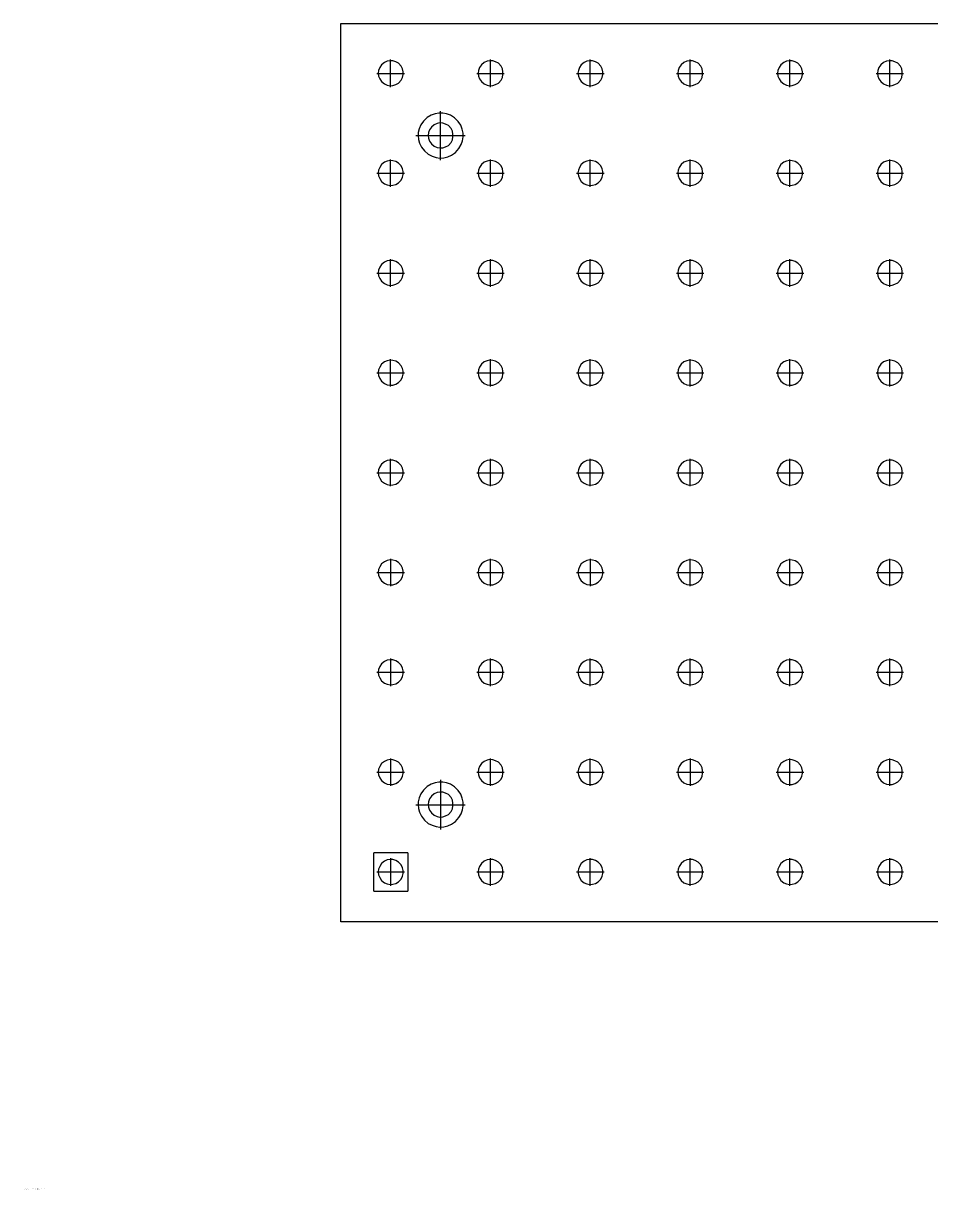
# Model space of a CAD drawing. Header units: metres. Extents: x -4 to 360, y 5 to 239.
# Drawn here: x -3.6 to 178.2, y 4.9 to 238.5 of the extents above; entities that cross this region are included whole.
import ezdxf

# ---------------------------------------------------------------- set-up
doc = ezdxf.new("R2010")
doc.units = ezdxf.units.M
doc.linetypes.add('AUSGEZOGEN', pattern=[0])
doc.layers.get('0').update_dxf_attribs({"linetype": 'AUSGEZOGEN'})

msp = doc.modelspace()

# ---------------------------------------------------------------- linework, layer by layer
at = {"color": 0}
for points in [[(60.01, 58.49), (60.01, 238.51)], [(60.01, 238.51), (360.01, 238.51)], [(67.52, 228.53), (67.59, 227.96), (67.8, 227.4), (68.19, 226.84), (68.76, 226.38), (69.32, 226.13), (69.89, 226.02), (70.45, 226.06), (71.01, 226.24), (71.58, 226.55), (72.11, 227.12), (72.39, 227.68), (72.5, 228.25), (72.5, 228.81), (72.39, 229.38), (72.11, 229.94), (71.58, 230.5), (71.01, 230.82), (70.45, 231), (69.89, 231.03), (69.32, 230.93), (68.76, 230.68), (68.19, 230.22), (67.8, 229.66), (67.59, 229.09), (67.52, 228.53)], [(69.99, 225.74), (69.99, 231.25)], [(87.52, 228.53), (87.59, 227.96), (87.81, 227.4), (88.19, 226.84), (88.76, 226.38), (89.32, 226.13), (89.89, 226.02), (90.45, 226.06), (91.02, 226.24), (91.58, 226.55), (92.11, 227.12), (92.39, 227.68), (92.5, 228.25), (92.5, 228.81), (92.39, 229.38), (92.11, 229.94), (91.58, 230.5), (91.02, 230.82), (90.45, 231), (89.89, 231.03), (89.32, 230.93), (88.76, 230.68), (88.19, 230.22), (87.81, 229.66), (87.59, 229.09), (87.52, 228.53)], [(89.99, 225.74), (89.99, 231.25)], [(107.53, 228.53), (107.6, 227.96), (107.81, 227.4), (108.2, 226.84), (108.76, 226.38), (109.33, 226.13), (109.89, 226.02), (110.45, 226.06), (111.02, 226.24), (111.58, 226.55), (112.11, 227.12), (112.39, 227.68), (112.5, 228.25), (112.5, 228.81), (112.39, 229.38), (112.11, 229.94), (111.58, 230.5), (111.02, 230.82), (110.45, 231), (109.89, 231.03), (109.33, 230.93), (108.76, 230.68), (108.2, 230.22), (107.81, 229.66), (107.6, 229.09), (107.53, 228.53)], [(110, 225.74), (110, 231.25)], [(127.53, 228.53), (127.6, 227.96), (127.81, 227.4), (128.2, 226.84), (128.76, 226.38), (129.33, 226.13), (129.89, 226.02), (130.46, 226.06), (131.02, 226.24), (131.59, 226.55), (132.12, 227.12), (132.4, 227.68), (132.5, 228.25), (132.5, 228.81), (132.4, 229.38), (132.12, 229.94), (131.59, 230.5), (131.02, 230.82), (130.46, 231), (129.89, 231.03), (129.33, 230.93), (128.76, 230.68), (128.2, 230.22), (127.81, 229.66), (127.6, 229.09), (127.53, 228.53)], [(130, 225.74), (130, 231.25)], [(147.53, 228.53), (147.6, 227.96), (147.81, 227.4), (148.2, 226.84), (148.77, 226.38), (149.33, 226.13), (149.89, 226.02), (150.46, 226.06), (151.02, 226.24), (151.59, 226.55), (152.12, 227.12), (152.4, 227.68), (152.51, 228.25), (152.51, 228.81), (152.4, 229.38), (152.12, 229.94), (151.59, 230.5), (151.02, 230.82), (150.46, 231), (149.89, 231.03), (149.33, 230.93), (148.77, 230.68), (148.2, 230.22), (147.81, 229.66), (147.6, 229.09), (147.53, 228.53)], [(150, 225.74), (150, 231.25)], [(167.53, 228.53), (167.6, 227.96), (167.82, 227.4), (168.2, 226.84), (168.77, 226.38), (169.33, 226.13), (169.9, 226.02), (170.46, 226.06), (171.03, 226.24), (171.59, 226.55), (172.12, 227.12), (172.4, 227.68), (172.51, 228.25), (172.51, 228.81), (172.4, 229.38), (172.12, 229.94), (171.59, 230.5), (171.03, 230.82), (170.46, 231), (169.9, 231.03), (169.33, 230.93), (168.77, 230.68), (168.2, 230.22), (167.82, 229.66), (167.6, 229.09), (167.53, 228.53)], [(170, 225.74), (170, 231.25)], [(67.24, 228.49), (72.74, 228.49)], [(87.24, 228.49), (92.75, 228.49)], [(107.24, 228.49), (112.75, 228.49)], [(127.25, 228.49), (132.75, 228.49)], [(147.25, 228.49), (152.75, 228.49)], [(167.25, 228.49), (172.75, 228.49)], [(75.49, 216.04), (75.56, 215.26), (75.78, 214.49), (76.16, 213.71), (76.76, 212.94), (77.54, 212.27), (78.32, 211.88), (79.09, 211.63), (79.87, 211.53), (80.64, 211.6), (81.42, 211.77), (82.2, 212.12), (82.97, 212.65), (83.68, 213.43), (84.1, 214.21), (84.38, 214.98), (84.49, 215.76), (84.49, 216.53), (84.31, 217.31), (84.03, 218.09), (83.5, 218.86), (82.76, 219.6), (81.99, 220.1), (81.21, 220.38), (80.43, 220.52), (79.66, 220.52), (78.88, 220.38), (78.1, 220.13), (77.33, 219.64), (76.55, 218.93), (76.02, 218.16), (75.71, 217.38), (75.53, 216.61), (75.49, 216.04)], [(80.01, 211.07), (80.01, 220.94)], [(77.51, 216.04), (77.58, 215.48), (77.79, 214.91), (78.18, 214.35), (78.74, 213.89), (79.3, 213.64), (79.87, 213.54), (80.43, 213.57), (81, 213.75), (81.56, 214.07), (82.09, 214.63), (82.37, 215.19), (82.48, 215.76), (82.48, 216.32), (82.37, 216.89), (82.09, 217.45), (81.56, 218.02), (81, 218.33), (80.43, 218.51), (79.87, 218.55), (79.3, 218.44), (78.74, 218.19), (78.18, 217.73), (77.79, 217.17), (77.58, 216.61), (77.51, 216.04)], [(75.07, 216.01), (84.95, 216.01)], [(67.52, 208.53), (67.59, 207.96), (67.8, 207.4), (68.19, 206.83), (68.76, 206.37), (69.32, 206.13), (69.89, 206.02), (70.45, 206.06), (71.01, 206.23), (71.58, 206.55), (72.11, 207.12), (72.39, 207.68), (72.5, 208.24), (72.5, 208.81), (72.39, 209.37), (72.11, 209.94), (71.58, 210.5), (71.01, 210.82), (70.45, 211), (69.89, 211.03), (69.32, 210.93), (68.76, 210.68), (68.19, 210.22), (67.8, 209.66), (67.59, 209.09), (67.52, 208.53)], [(69.99, 205.74), (69.99, 211.24)], [(87.52, 208.53), (87.59, 207.96), (87.81, 207.4), (88.19, 206.83), (88.76, 206.37), (89.32, 206.13), (89.89, 206.02), (90.45, 206.06), (91.02, 206.23), (91.58, 206.55), (92.11, 207.12), (92.39, 207.68), (92.5, 208.24), (92.5, 208.81), (92.39, 209.37), (92.11, 209.94), (91.58, 210.5), (91.02, 210.82), (90.45, 211), (89.89, 211.03), (89.32, 210.93), (88.76, 210.68), (88.19, 210.22), (87.81, 209.66), (87.59, 209.09), (87.52, 208.53)], [(89.99, 205.74), (89.99, 211.24)], [(107.53, 208.53), (107.6, 207.96), (107.81, 207.4), (108.2, 206.83), (108.76, 206.37), (109.33, 206.13), (109.89, 206.02), (110.45, 206.06), (111.02, 206.23), (111.58, 206.55), (112.11, 207.12), (112.39, 207.68), (112.5, 208.24), (112.5, 208.81), (112.39, 209.37), (112.11, 209.94), (111.58, 210.5), (111.02, 210.82), (110.45, 211), (109.89, 211.03), (109.33, 210.93), (108.76, 210.68), (108.2, 210.22), (107.81, 209.66), (107.6, 209.09), (107.53, 208.53)], [(110, 205.74), (110, 211.24)], [(127.53, 208.53), (127.6, 207.96), (127.81, 207.4), (128.2, 206.83), (128.76, 206.37), (129.33, 206.13), (129.89, 206.02), (130.46, 206.06), (131.02, 206.23), (131.59, 206.55), (132.12, 207.12), (132.4, 207.68), (132.5, 208.24), (132.5, 208.81), (132.4, 209.37), (132.12, 209.94), (131.59, 210.5), (131.02, 210.82), (130.46, 211), (129.89, 211.03), (129.33, 210.93), (128.76, 210.68), (128.2, 210.22), (127.81, 209.66), (127.6, 209.09), (127.53, 208.53)], [(130, 205.74), (130, 211.24)], [(147.53, 208.53), (147.6, 207.96), (147.81, 207.4), (148.2, 206.83), (148.77, 206.37), (149.33, 206.13), (149.89, 206.02), (150.46, 206.06), (151.02, 206.23), (151.59, 206.55), (152.12, 207.12), (152.4, 207.68), (152.51, 208.24), (152.51, 208.81), (152.4, 209.37), (152.12, 209.94), (151.59, 210.5), (151.02, 210.82), (150.46, 211), (149.89, 211.03), (149.33, 210.93), (148.77, 210.68), (148.2, 210.22), (147.81, 209.66), (147.6, 209.09), (147.53, 208.53)], [(150, 205.74), (150, 211.24)], [(167.53, 208.53), (167.6, 207.96), (167.82, 207.4), (168.2, 206.83), (168.77, 206.37), (169.33, 206.13), (169.9, 206.02), (170.46, 206.06), (171.03, 206.23), (171.59, 206.55), (172.12, 207.12), (172.4, 207.68), (172.51, 208.24), (172.51, 208.81), (172.4, 209.37), (172.12, 209.94), (171.59, 210.5), (171.03, 210.82), (170.46, 211), (169.9, 211.03), (169.33, 210.93), (168.77, 210.68), (168.2, 210.22), (167.82, 209.66), (167.6, 209.09), (167.53, 208.53)], [(170, 205.74), (170, 211.24)], [(67.24, 208.49), (72.74, 208.49)], [(87.24, 208.49), (92.75, 208.49)], [(107.24, 208.49), (112.75, 208.49)], [(127.25, 208.49), (132.75, 208.49)], [(147.25, 208.49), (152.75, 208.49)], [(167.25, 208.49), (172.75, 208.49)], [(67.52, 188.52), (67.59, 187.96), (67.8, 187.4), (68.19, 186.83), (68.76, 186.37), (69.32, 186.13), (69.89, 186.02), (70.45, 186.05), (71.01, 186.23), (71.58, 186.55), (72.11, 187.11), (72.39, 187.68), (72.5, 188.24), (72.5, 188.81), (72.39, 189.37), (72.11, 189.94), (71.58, 190.5), (71.01, 190.82), (70.45, 190.99), (69.89, 191.03), (69.32, 190.92), (68.76, 190.68), (68.19, 190.22), (67.8, 189.65), (67.59, 189.09), (67.52, 188.52)], [(69.99, 185.74), (69.99, 191.24)], [(87.52, 188.52), (87.59, 187.96), (87.81, 187.4), (88.19, 186.83), (88.76, 186.37), (89.32, 186.13), (89.89, 186.02), (90.45, 186.05), (91.02, 186.23), (91.58, 186.55), (92.11, 187.11), (92.39, 187.68), (92.5, 188.24), (92.5, 188.81), (92.39, 189.37), (92.11, 189.94), (91.58, 190.5), (91.02, 190.82), (90.45, 190.99), (89.89, 191.03), (89.32, 190.92), (88.76, 190.68), (88.19, 190.22), (87.81, 189.65), (87.59, 189.09), (87.52, 188.52)], [(89.99, 185.74), (89.99, 191.24)], [(107.53, 188.52), (107.6, 187.96), (107.81, 187.4), (108.2, 186.83), (108.76, 186.37), (109.33, 186.13), (109.89, 186.02), (110.45, 186.05), (111.02, 186.23), (111.58, 186.55), (112.11, 187.11), (112.39, 187.68), (112.5, 188.24), (112.5, 188.81), (112.39, 189.37), (112.11, 189.94), (111.58, 190.5), (111.02, 190.82), (110.45, 190.99), (109.89, 191.03), (109.33, 190.92), (108.76, 190.68), (108.2, 190.22), (107.81, 189.65), (107.6, 189.09), (107.53, 188.52)], [(110, 185.74), (110, 191.24)], [(127.53, 188.52), (127.6, 187.96), (127.81, 187.4), (128.2, 186.83), (128.76, 186.37), (129.33, 186.13), (129.89, 186.02), (130.46, 186.05), (131.02, 186.23), (131.59, 186.55), (132.12, 187.11), (132.4, 187.68), (132.5, 188.24), (132.5, 188.81), (132.4, 189.37), (132.12, 189.94), (131.59, 190.5), (131.02, 190.82), (130.46, 190.99), (129.89, 191.03), (129.33, 190.92), (128.76, 190.68), (128.2, 190.22), (127.81, 189.65), (127.6, 189.09), (127.53, 188.52)], [(130, 185.74), (130, 191.24)], [(147.53, 188.52), (147.6, 187.96), (147.81, 187.4), (148.2, 186.83), (148.77, 186.37), (149.33, 186.13), (149.89, 186.02), (150.46, 186.05), (151.02, 186.23), (151.59, 186.55), (152.12, 187.11), (152.4, 187.68), (152.51, 188.24), (152.51, 188.81), (152.4, 189.37), (152.12, 189.94), (151.59, 190.5), (151.02, 190.82), (150.46, 190.99), (149.89, 191.03), (149.33, 190.92), (148.77, 190.68), (148.2, 190.22), (147.81, 189.65), (147.6, 189.09), (147.53, 188.52)], [(150, 185.74), (150, 191.24)], [(167.53, 188.52), (167.6, 187.96), (167.82, 187.4), (168.2, 186.83), (168.77, 186.37), (169.33, 186.13), (169.9, 186.02), (170.46, 186.05), (171.03, 186.23), (171.59, 186.55), (172.12, 187.11), (172.4, 187.68), (172.51, 188.24), (172.51, 188.81), (172.4, 189.37), (172.12, 189.94), (171.59, 190.5), (171.03, 190.82), (170.46, 190.99), (169.9, 191.03), (169.33, 190.92), (168.77, 190.68), (168.2, 190.22), (167.82, 189.65), (167.6, 189.09), (167.53, 188.52)], [(170, 185.74), (170, 191.24)], [(67.24, 188.49), (72.74, 188.49)], [(87.24, 188.49), (92.75, 188.49)], [(107.24, 188.49), (112.75, 188.49)], [(127.25, 188.49), (132.75, 188.49)], [(147.25, 188.49), (152.75, 188.49)], [(167.25, 188.49), (172.75, 188.49)], [(67.52, 168.52), (67.59, 167.96), (67.8, 167.39), (68.19, 166.83), (68.76, 166.37), (69.32, 166.12), (69.89, 166.02), (70.45, 166.05), (71.01, 166.23), (71.58, 166.55), (72.11, 167.11), (72.39, 167.67), (72.5, 168.24), (72.5, 168.8), (72.39, 169.37), (72.11, 169.93), (71.58, 170.5), (71.01, 170.81), (70.45, 170.99), (69.89, 171.03), (69.32, 170.92), (68.76, 170.67), (68.19, 170.21), (67.8, 169.65), (67.59, 169.09), (67.52, 168.52)], [(69.99, 165.73), (69.99, 171.24)], [(87.52, 168.52), (87.59, 167.96), (87.81, 167.39), (88.19, 166.83), (88.76, 166.37), (89.32, 166.12), (89.89, 166.02), (90.45, 166.05), (91.02, 166.23), (91.58, 166.55), (92.11, 167.11), (92.39, 167.67), (92.5, 168.24), (92.5, 168.8), (92.39, 169.37), (92.11, 169.93), (91.58, 170.5), (91.02, 170.81), (90.45, 170.99), (89.89, 171.03), (89.32, 170.92), (88.76, 170.67), (88.19, 170.21), (87.81, 169.65), (87.59, 169.09), (87.52, 168.52)], [(89.99, 165.73), (89.99, 171.24)], [(107.53, 168.52), (107.6, 167.96), (107.81, 167.39), (108.2, 166.83), (108.76, 166.37), (109.33, 166.12), (109.89, 166.02), (110.45, 166.05), (111.02, 166.23), (111.58, 166.55), (112.11, 167.11), (112.39, 167.67), (112.5, 168.24), (112.5, 168.8), (112.39, 169.37), (112.11, 169.93), (111.58, 170.5), (111.02, 170.81), (110.45, 170.99), (109.89, 171.03), (109.33, 170.92), (108.76, 170.67), (108.2, 170.21), (107.81, 169.65), (107.6, 169.09), (107.53, 168.52)], [(110, 165.73), (110, 171.24)], [(127.53, 168.52), (127.6, 167.96), (127.81, 167.39), (128.2, 166.83), (128.76, 166.37), (129.33, 166.12), (129.89, 166.02), (130.46, 166.05), (131.02, 166.23), (131.59, 166.55), (132.12, 167.11), (132.4, 167.67), (132.5, 168.24), (132.5, 168.8), (132.4, 169.37), (132.12, 169.93), (131.59, 170.5), (131.02, 170.81), (130.46, 170.99), (129.89, 171.03), (129.33, 170.92), (128.76, 170.67), (128.2, 170.21), (127.81, 169.65), (127.6, 169.09), (127.53, 168.52)], [(130, 165.73), (130, 171.24)], [(147.53, 168.52), (147.6, 167.96), (147.81, 167.39), (148.2, 166.83), (148.77, 166.37), (149.33, 166.12), (149.89, 166.02), (150.46, 166.05), (151.02, 166.23), (151.59, 166.55), (152.12, 167.11), (152.4, 167.67), (152.51, 168.24), (152.51, 168.8), (152.4, 169.37), (152.12, 169.93), (151.59, 170.5), (151.02, 170.81), (150.46, 170.99), (149.89, 171.03), (149.33, 170.92), (148.77, 170.67), (148.2, 170.21), (147.81, 169.65), (147.6, 169.09), (147.53, 168.52)], [(150, 165.73), (150, 171.24)], [(167.53, 168.52), (167.6, 167.96), (167.82, 167.39), (168.2, 166.83), (168.77, 166.37), (169.33, 166.12), (169.9, 166.02), (170.46, 166.05), (171.03, 166.23), (171.59, 166.55), (172.12, 167.11), (172.4, 167.67), (172.51, 168.24), (172.51, 168.8), (172.4, 169.37), (172.12, 169.93), (171.59, 170.5), (171.03, 170.81), (170.46, 170.99), (169.9, 171.03), (169.33, 170.92), (168.77, 170.67), (168.2, 170.21), (167.82, 169.65), (167.6, 169.09), (167.53, 168.52)], [(170, 165.73), (170, 171.24)], [(67.24, 168.49), (72.74, 168.49)], [(87.24, 168.49), (92.75, 168.49)], [(107.24, 168.49), (112.75, 168.49)], [(127.25, 168.49), (132.75, 168.49)], [(147.25, 168.49), (152.75, 168.49)], [(167.25, 168.49), (172.75, 168.49)], [(67.52, 148.52), (67.59, 147.95), (67.8, 147.39), (68.19, 146.83), (68.76, 146.37), (69.32, 146.12), (69.89, 146.01), (70.45, 146.05), (71.01, 146.23), (71.58, 146.54), (72.11, 147.11), (72.39, 147.67), (72.5, 148.24), (72.5, 148.8), (72.39, 149.37), (72.11, 149.93), (71.58, 150.49), (71.01, 150.81), (70.45, 150.99), (69.89, 151.02), (69.32, 150.92), (68.76, 150.67), (68.19, 150.21), (67.8, 149.65), (67.59, 149.08), (67.52, 148.52)], [(69.99, 145.77), (69.99, 151.24)], [(87.52, 148.52), (87.59, 147.95), (87.81, 147.39), (88.19, 146.83), (88.76, 146.37), (89.32, 146.12), (89.89, 146.01), (90.45, 146.05), (91.02, 146.23), (91.58, 146.54), (92.11, 147.11), (92.39, 147.67), (92.5, 148.24), (92.5, 148.8), (92.39, 149.37), (92.11, 149.93), (91.58, 150.49), (91.02, 150.81), (90.45, 150.99), (89.89, 151.02), (89.32, 150.92), (88.76, 150.67), (88.19, 150.21), (87.81, 149.65), (87.59, 149.08), (87.52, 148.52)], [(89.99, 145.77), (89.99, 151.24)], [(107.53, 148.52), (107.6, 147.95), (107.81, 147.39), (108.2, 146.83), (108.76, 146.37), (109.33, 146.12), (109.89, 146.01), (110.45, 146.05), (111.02, 146.23), (111.58, 146.54), (112.11, 147.11), (112.39, 147.67), (112.5, 148.24), (112.5, 148.8), (112.39, 149.37), (112.11, 149.93), (111.58, 150.49), (111.02, 150.81), (110.45, 150.99), (109.89, 151.02), (109.33, 150.92), (108.76, 150.67), (108.2, 150.21), (107.81, 149.65), (107.6, 149.08), (107.53, 148.52)], [(110, 145.77), (110, 151.24)], [(127.53, 148.52), (127.6, 147.95), (127.81, 147.39), (128.2, 146.83), (128.76, 146.37), (129.33, 146.12), (129.89, 146.01), (130.46, 146.05), (131.02, 146.23), (131.59, 146.54), (132.12, 147.11), (132.4, 147.67), (132.5, 148.24), (132.5, 148.8), (132.4, 149.37), (132.12, 149.93), (131.59, 150.49), (131.02, 150.81), (130.46, 150.99), (129.89, 151.02), (129.33, 150.92), (128.76, 150.67), (128.2, 150.21), (127.81, 149.65), (127.6, 149.08), (127.53, 148.52)], [(130, 145.77), (130, 151.24)], [(147.53, 148.52), (147.6, 147.95), (147.81, 147.39), (148.2, 146.83), (148.77, 146.37), (149.33, 146.12), (149.89, 146.01), (150.46, 146.05), (151.02, 146.23), (151.59, 146.54), (152.12, 147.11), (152.4, 147.67), (152.51, 148.24), (152.51, 148.8), (152.4, 149.37), (152.12, 149.93), (151.59, 150.49), (151.02, 150.81), (150.46, 150.99), (149.89, 151.02), (149.33, 150.92), (148.77, 150.67), (148.2, 150.21), (147.81, 149.65), (147.6, 149.08), (147.53, 148.52)], [(150, 145.77), (150, 151.24)], [(167.53, 148.52), (167.6, 147.95), (167.82, 147.39), (168.2, 146.83), (168.77, 146.37), (169.33, 146.12), (169.9, 146.01), (170.46, 146.05), (171.03, 146.23), (171.59, 146.54), (172.12, 147.11), (172.4, 147.67), (172.51, 148.24), (172.51, 148.8), (172.4, 149.37), (172.12, 149.93), (171.59, 150.49), (171.03, 150.81), (170.46, 150.99), (169.9, 151.02), (169.33, 150.92), (168.77, 150.67), (168.2, 150.21), (167.82, 149.65), (167.6, 149.08), (167.53, 148.52)], [(170, 145.77), (170, 151.24)], [(67.24, 148.48), (72.74, 148.48)], [(87.24, 148.48), (92.75, 148.48)], [(107.24, 148.48), (112.75, 148.48)], [(127.25, 148.48), (132.75, 148.48)], [(147.25, 148.48), (152.75, 148.48)], [(167.25, 148.48), (172.75, 148.48)], [(67.52, 128.52), (67.59, 127.95), (67.8, 127.39), (68.19, 126.82), (68.76, 126.36), (69.32, 126.12), (69.89, 126.01), (70.45, 126.05), (71.01, 126.22), (71.58, 126.54), (72.11, 127.11), (72.39, 127.67), (72.5, 128.23), (72.5, 128.8), (72.39, 129.36), (72.11, 129.93), (71.58, 130.49), (71.01, 130.81), (70.45, 130.99), (69.89, 131.02), (69.32, 130.92), (68.76, 130.67), (68.19, 130.21), (67.8, 129.65), (67.59, 129.08), (67.52, 128.52)], [(69.99, 131.27), (69.99, 125.77)], [(87.52, 128.52), (87.59, 127.95), (87.81, 127.39), (88.19, 126.82), (88.76, 126.36), (89.32, 126.12), (89.89, 126.01), (90.45, 126.05), (91.02, 126.22), (91.58, 126.54), (92.11, 127.11), (92.39, 127.67), (92.5, 128.23), (92.5, 128.8), (92.39, 129.36), (92.11, 129.93), (91.58, 130.49), (91.02, 130.81), (90.45, 130.99), (89.89, 131.02), (89.32, 130.92), (88.76, 130.67), (88.19, 130.21), (87.81, 129.65), (87.59, 129.08), (87.52, 128.52)], [(89.99, 125.77), (89.99, 131.27)], [(107.53, 128.52), (107.6, 127.95), (107.81, 127.39), (108.2, 126.82), (108.76, 126.36), (109.33, 126.12), (109.89, 126.01), (110.45, 126.05), (111.02, 126.22), (111.58, 126.54), (112.11, 127.11), (112.39, 127.67), (112.5, 128.23), (112.5, 128.8), (112.39, 129.36), (112.11, 129.93), (111.58, 130.49), (111.02, 130.81), (110.45, 130.99), (109.89, 131.02), (109.33, 130.92), (108.76, 130.67), (108.2, 130.21), (107.81, 129.65), (107.6, 129.08), (107.53, 128.52)], [(110, 131.27), (110, 125.77)], [(127.53, 128.52), (127.6, 127.95), (127.81, 127.39), (128.2, 126.82), (128.76, 126.36), (129.33, 126.12), (129.89, 126.01), (130.46, 126.05), (131.02, 126.22), (131.59, 126.54), (132.12, 127.11), (132.4, 127.67), (132.5, 128.23), (132.5, 128.8), (132.4, 129.36), (132.12, 129.93), (131.59, 130.49), (131.02, 130.81), (130.46, 130.99), (129.89, 131.02), (129.33, 130.92), (128.76, 130.67), (128.2, 130.21), (127.81, 129.65), (127.6, 129.08), (127.53, 128.52)], [(130, 125.77), (130, 131.27)], [(147.53, 128.52), (147.6, 127.95), (147.81, 127.39), (148.2, 126.82), (148.77, 126.36), (149.33, 126.12), (149.89, 126.01), (150.46, 126.05), (151.02, 126.22), (151.59, 126.54), (152.12, 127.11), (152.4, 127.67), (152.51, 128.23), (152.51, 128.8), (152.4, 129.36), (152.12, 129.93), (151.59, 130.49), (151.02, 130.81), (150.46, 130.99), (149.89, 131.02), (149.33, 130.92), (148.77, 130.67), (148.2, 130.21), (147.81, 129.65), (147.6, 129.08), (147.53, 128.52)], [(150, 125.77), (150, 131.27)], [(167.53, 128.52), (167.6, 127.95), (167.82, 127.39), (168.2, 126.82), (168.77, 126.36), (169.33, 126.12), (169.9, 126.01), (170.46, 126.05), (171.03, 126.22), (171.59, 126.54), (172.12, 127.11), (172.4, 127.67), (172.51, 128.23), (172.51, 128.8), (172.4, 129.36), (172.12, 129.93), (171.59, 130.49), (171.03, 130.81), (170.46, 130.99), (169.9, 131.02), (169.33, 130.92), (168.77, 130.67), (168.2, 130.21), (167.82, 129.65), (167.6, 129.08), (167.53, 128.52)], [(170, 125.77), (170, 131.27)], [(67.24, 128.52), (72.74, 128.52)], [(87.24, 128.52), (92.75, 128.52)], [(107.24, 128.52), (112.75, 128.52)], [(127.25, 128.52), (132.75, 128.52)], [(147.25, 128.52), (152.75, 128.52)], [(167.25, 128.52), (172.75, 128.52)], [(67.52, 108.51), (67.59, 107.95), (67.8, 107.39), (68.19, 106.82), (68.76, 106.36), (69.32, 106.12), (69.89, 106.01), (70.45, 106.04), (71.01, 106.22), (71.58, 106.54), (72.11, 107.1), (72.39, 107.67), (72.5, 108.23), (72.5, 108.8), (72.39, 109.36), (72.11, 109.93), (71.58, 110.49), (71.01, 110.81), (70.45, 110.98), (69.89, 111.02), (69.32, 110.91), (68.76, 110.67), (68.19, 110.21), (67.8, 109.64), (67.59, 109.08), (67.52, 108.51)], [(69.99, 111.27), (69.99, 105.76)], [(87.52, 108.51), (87.59, 107.95), (87.81, 107.39), (88.19, 106.82), (88.76, 106.36), (89.32, 106.12), (89.89, 106.01), (90.45, 106.04), (91.02, 106.22), (91.58, 106.54), (92.11, 107.1), (92.39, 107.67), (92.5, 108.23), (92.5, 108.8), (92.39, 109.36), (92.11, 109.93), (91.58, 110.49), (91.02, 110.81), (90.45, 110.98), (89.89, 111.02), (89.32, 110.91), (88.76, 110.67), (88.19, 110.21), (87.81, 109.64), (87.59, 109.08), (87.52, 108.51)], [(89.99, 105.76), (89.99, 111.27)], [(107.53, 108.51), (107.6, 107.95), (107.81, 107.39), (108.2, 106.82), (108.76, 106.36), (109.33, 106.12), (109.89, 106.01), (110.45, 106.04), (111.02, 106.22), (111.58, 106.54), (112.11, 107.1), (112.39, 107.67), (112.5, 108.23), (112.5, 108.8), (112.39, 109.36), (112.11, 109.93), (111.58, 110.49), (111.02, 110.81), (110.45, 110.98), (109.89, 111.02), (109.33, 110.91), (108.76, 110.67), (108.2, 110.21), (107.81, 109.64), (107.6, 109.08), (107.53, 108.51)], [(110, 105.76), (110, 111.27)], [(127.53, 108.51), (127.6, 107.95), (127.81, 107.39), (128.2, 106.82), (128.76, 106.36), (129.33, 106.12), (129.89, 106.01), (130.46, 106.04), (131.02, 106.22), (131.59, 106.54), (132.12, 107.1), (132.4, 107.67), (132.5, 108.23), (132.5, 108.8), (132.4, 109.36), (132.12, 109.93), (131.59, 110.49), (131.02, 110.81), (130.46, 110.98), (129.89, 111.02), (129.33, 110.91), (128.76, 110.67), (128.2, 110.21), (127.81, 109.64), (127.6, 109.08), (127.53, 108.51)], [(130, 105.76), (130, 111.27)], [(147.53, 108.51), (147.6, 107.95), (147.81, 107.39), (148.2, 106.82), (148.77, 106.36), (149.33, 106.12), (149.89, 106.01), (150.46, 106.04), (151.02, 106.22), (151.59, 106.54), (152.12, 107.1), (152.4, 107.67), (152.51, 108.23), (152.51, 108.8), (152.4, 109.36), (152.12, 109.93), (151.59, 110.49), (151.02, 110.81), (150.46, 110.98), (149.89, 111.02), (149.33, 110.91), (148.77, 110.67), (148.2, 110.21), (147.81, 109.64), (147.6, 109.08), (147.53, 108.51)], [(150, 105.76), (150, 111.27)], [(167.53, 108.51), (167.6, 107.95), (167.82, 107.39), (168.2, 106.82), (168.77, 106.36), (169.33, 106.12), (169.9, 106.01), (170.46, 106.04), (171.03, 106.22), (171.59, 106.54), (172.12, 107.1), (172.4, 107.67), (172.51, 108.23), (172.51, 108.8), (172.4, 109.36), (172.12, 109.93), (171.59, 110.49), (171.03, 110.81), (170.46, 110.98), (169.9, 111.02), (169.33, 110.91), (168.77, 110.67), (168.2, 110.21), (167.82, 109.64), (167.6, 109.08), (167.53, 108.51)], [(170, 105.76), (170, 111.27)], [(67.24, 108.51), (72.74, 108.51)], [(87.24, 108.51), (92.75, 108.51)], [(107.24, 108.51), (112.75, 108.51)], [(127.25, 108.51), (132.75, 108.51)], [(147.25, 108.51), (152.75, 108.51)], [(167.25, 108.51), (172.75, 108.51)], [(69.99, 91.26), (69.99, 85.76)], [(89.99, 85.76), (89.99, 91.26)], [(110, 85.76), (110, 91.26)], [(130, 91.26), (130, 85.76)], [(150, 85.76), (150, 91.26)], [(170, 85.76), (170, 91.26)], [(67.52, 88.51), (67.59, 87.95), (67.8, 87.38), (68.19, 86.82), (68.76, 86.36), (69.32, 86.11), (69.89, 86.01), (70.45, 86.04), (71.01, 86.22), (71.58, 86.54), (72.11, 87.1), (72.39, 87.67), (72.5, 88.23), (72.5, 88.79), (72.39, 89.36), (72.11, 89.92), (71.58, 90.49), (71.01, 90.8), (70.45, 90.98), (69.89, 91.02), (69.32, 90.91), (68.76, 90.66), (68.19, 90.21), (67.8, 89.64), (67.59, 89.08), (67.52, 88.51)], [(87.52, 88.51), (87.59, 87.95), (87.81, 87.38), (88.19, 86.82), (88.76, 86.36), (89.32, 86.11), (89.89, 86.01), (90.45, 86.04), (91.02, 86.22), (91.58, 86.54), (92.11, 87.1), (92.39, 87.67), (92.5, 88.23), (92.5, 88.79), (92.39, 89.36), (92.11, 89.92), (91.58, 90.49), (91.02, 90.8), (90.45, 90.98), (89.89, 91.02), (89.32, 90.91), (88.76, 90.66), (88.19, 90.21), (87.81, 89.64), (87.59, 89.08), (87.52, 88.51)], [(107.53, 88.51), (107.6, 87.95), (107.81, 87.38), (108.2, 86.82), (108.76, 86.36), (109.33, 86.11), (109.89, 86.01), (110.45, 86.04), (111.02, 86.22), (111.58, 86.54), (112.11, 87.1), (112.39, 87.67), (112.5, 88.23), (112.5, 88.79), (112.39, 89.36), (112.11, 89.92), (111.58, 90.49), (111.02, 90.8), (110.45, 90.98), (109.89, 91.02), (109.33, 90.91), (108.76, 90.66), (108.2, 90.21), (107.81, 89.64), (107.6, 89.08), (107.53, 88.51)], [(127.53, 88.51), (127.6, 87.95), (127.81, 87.38), (128.2, 86.82), (128.76, 86.36), (129.33, 86.11), (129.89, 86.01), (130.46, 86.04), (131.02, 86.22), (131.59, 86.54), (132.12, 87.1), (132.4, 87.67), (132.5, 88.23), (132.5, 88.79), (132.4, 89.36), (132.12, 89.92), (131.59, 90.49), (131.02, 90.8), (130.46, 90.98), (129.89, 91.02), (129.33, 90.91), (128.76, 90.66), (128.2, 90.21), (127.81, 89.64), (127.6, 89.08), (127.53, 88.51)], [(147.53, 88.51), (147.6, 87.95), (147.81, 87.38), (148.2, 86.82), (148.77, 86.36), (149.33, 86.11), (149.89, 86.01), (150.46, 86.04), (151.02, 86.22), (151.59, 86.54), (152.12, 87.1), (152.4, 87.67), (152.51, 88.23), (152.51, 88.79), (152.4, 89.36), (152.12, 89.92), (151.59, 90.49), (151.02, 90.8), (150.46, 90.98), (149.89, 91.02), (149.33, 90.91), (148.77, 90.66), (148.2, 90.21), (147.81, 89.64), (147.6, 89.08), (147.53, 88.51)], [(167.53, 88.51), (167.6, 87.95), (167.82, 87.38), (168.2, 86.82), (168.77, 86.36), (169.33, 86.11), (169.9, 86.01), (170.46, 86.04), (171.03, 86.22), (171.59, 86.54), (172.12, 87.1), (172.4, 87.67), (172.51, 88.23), (172.51, 88.79), (172.4, 89.36), (172.12, 89.92), (171.59, 90.49), (171.03, 90.8), (170.46, 90.98), (169.9, 91.02), (169.33, 90.91), (168.77, 90.66), (168.2, 90.21), (167.82, 89.64), (167.6, 89.08), (167.53, 88.51)], [(67.24, 88.51), (72.74, 88.51)], [(75.49, 82.02), (75.56, 81.24), (75.78, 80.47), (76.16, 79.69), (76.76, 78.92), (77.54, 78.25), (78.32, 77.86), (79.09, 77.61), (79.87, 77.51), (80.64, 77.58), (81.42, 77.75), (82.2, 78.1), (82.97, 78.63), (83.68, 79.41), (84.1, 80.19), (84.38, 80.96), (84.49, 81.74), (84.49, 82.51), (84.31, 83.29), (84.03, 84.07), (83.5, 84.84), (82.76, 85.58), (81.99, 86.08), (81.21, 86.36), (80.43, 86.5), (79.66, 86.5), (78.88, 86.36), (78.1, 86.11), (77.33, 85.62), (76.55, 84.91), (76.02, 84.14), (75.71, 83.36), (75.53, 82.59), (75.49, 82.02)], [(80.01, 86.96), (80.01, 77.05)], [(87.24, 88.51), (92.75, 88.51)], [(107.24, 88.51), (112.75, 88.51)], [(127.25, 88.51), (132.75, 88.51)], [(147.25, 88.51), (152.75, 88.51)], [(167.25, 88.51), (172.75, 88.51)], [(77.51, 82.02), (77.58, 81.46), (77.79, 80.89), (78.18, 80.33), (78.74, 79.87), (79.3, 79.62), (79.87, 79.52), (80.43, 79.55), (81, 79.73), (81.56, 80.05), (82.09, 80.61), (82.37, 81.17), (82.48, 81.74), (82.48, 82.3), (82.37, 82.87), (82.09, 83.43), (81.56, 84), (81, 84.31), (80.43, 84.49), (79.87, 84.53), (79.3, 84.42), (78.74, 84.17), (78.18, 83.71), (77.79, 83.15), (77.58, 82.59), (77.51, 82.02)], [(75.07, 81.99), (84.95, 81.99)], [(73.41, 72.32), (66.6, 72.32)], [(66.6, 64.66), (66.6, 72.32)], [(67.52, 68.51), (67.59, 67.94), (67.8, 67.38), (68.19, 66.82), (68.76, 66.36), (69.32, 66.11), (69.89, 66), (70.45, 66.04), (71.01, 66.22), (71.58, 66.53), (72.11, 67.1), (72.39, 67.66), (72.5, 68.23), (72.5, 68.79), (72.39, 69.36), (72.11, 69.92), (71.58, 70.48), (71.01, 70.8), (70.45, 70.98), (69.89, 71.01), (69.32, 70.91), (68.76, 70.66), (68.19, 70.2), (67.8, 69.64), (67.59, 69.07), (67.52, 68.51)], [(69.99, 71.26), (69.99, 65.76)], [(73.41, 72.32), (73.41, 64.66)], [(87.52, 68.51), (87.59, 67.94), (87.81, 67.38), (88.19, 66.82), (88.76, 66.36), (89.32, 66.11), (89.89, 66), (90.45, 66.04), (91.02, 66.22), (91.58, 66.53), (92.11, 67.1), (92.39, 67.66), (92.5, 68.23), (92.5, 68.79), (92.39, 69.36), (92.11, 69.92), (91.58, 70.48), (91.02, 70.8), (90.45, 70.98), (89.89, 71.01), (89.32, 70.91), (88.76, 70.66), (88.19, 70.2), (87.81, 69.64), (87.59, 69.07), (87.52, 68.51)], [(89.99, 65.76), (89.99, 71.26)], [(107.53, 68.51), (107.6, 67.94), (107.81, 67.38), (108.2, 66.82), (108.76, 66.36), (109.33, 66.11), (109.89, 66), (110.45, 66.04), (111.02, 66.22), (111.58, 66.53), (112.11, 67.1), (112.39, 67.66), (112.5, 68.23), (112.5, 68.79), (112.39, 69.36), (112.11, 69.92), (111.58, 70.48), (111.02, 70.8), (110.45, 70.98), (109.89, 71.01), (109.33, 70.91), (108.76, 70.66), (108.2, 70.2), (107.81, 69.64), (107.6, 69.07), (107.53, 68.51)], [(110, 65.76), (110, 71.26)], [(127.53, 68.51), (127.6, 67.94), (127.81, 67.38), (128.2, 66.82), (128.76, 66.36), (129.33, 66.11), (129.89, 66), (130.46, 66.04), (131.02, 66.22), (131.59, 66.53), (132.12, 67.1), (132.4, 67.66), (132.5, 68.23), (132.5, 68.79), (132.4, 69.36), (132.12, 69.92), (131.59, 70.48), (131.02, 70.8), (130.46, 70.98), (129.89, 71.01), (129.33, 70.91), (128.76, 70.66), (128.2, 70.2), (127.81, 69.64), (127.6, 69.07), (127.53, 68.51)], [(130, 65.76), (130, 71.26)], [(147.53, 68.51), (147.6, 67.94), (147.81, 67.38), (148.2, 66.82), (148.77, 66.36), (149.33, 66.11), (149.89, 66), (150.46, 66.04), (151.02, 66.22), (151.59, 66.53), (152.12, 67.1), (152.4, 67.66), (152.51, 68.23), (152.51, 68.79), (152.4, 69.36), (152.12, 69.92), (151.59, 70.48), (151.02, 70.8), (150.46, 70.98), (149.89, 71.01), (149.33, 70.91), (148.77, 70.66), (148.2, 70.2), (147.81, 69.64), (147.6, 69.07), (147.53, 68.51)], [(150, 65.76), (150, 71.26)], [(167.53, 68.51), (167.6, 67.94), (167.82, 67.38), (168.2, 66.82), (168.77, 66.36), (169.33, 66.11), (169.9, 66), (170.46, 66.04), (171.03, 66.22), (171.59, 66.53), (172.12, 67.1), (172.4, 67.66), (172.51, 68.23), (172.51, 68.79), (172.4, 69.36), (172.12, 69.92), (171.59, 70.48), (171.03, 70.8), (170.46, 70.98), (169.9, 71.01), (169.33, 70.91), (168.77, 70.66), (168.2, 70.2), (167.82, 69.64), (167.6, 69.07), (167.53, 68.51)], [(170, 65.76), (170, 71.26)], [(67.24, 68.51), (72.74, 68.51)], [(87.24, 68.51), (92.75, 68.51)], [(107.24, 68.51), (112.75, 68.51)], [(127.25, 68.51), (132.75, 68.51)], [(147.25, 68.51), (152.75, 68.51)], [(167.25, 68.51), (172.75, 68.51)], [(66.6, 64.66), (73.41, 64.66)], [(360.01, 58.49), (60.01, 58.49)]]:
    msp.add_lwpolyline(points, dxfattribs=at)
at = {"color": 39, "linetype": 'CONTINUOUS', "const_width": 0.003}
for points in [[(-3.61, 5.11), (-3.54, 5.11), (-3.52, 5.11), (-3.51, 5.11), (-3.49, 5.11), (-3.48, 5.1), (-3.47, 5.1), (-3.46, 5.09), (-3.45, 5.08), (-3.44, 5.06), (-3.43, 5.05), (-3.42, 5.03), (-3.42, 5.01), (-3.42, 4.99), (-3.42, 4.97), (-3.42, 4.96), (-3.43, 4.94), (-3.44, 4.92), (-3.45, 4.91), (-3.47, 4.9), (-3.48, 4.89), (-3.49, 4.88), (-3.5, 4.88), (-3.51, 4.88), (-3.53, 4.88), (-3.55, 4.88), (-3.61, 4.88), (-3.61, 5.11)], [(-3.59, 5.09), (-3.59, 4.9), (-3.54, 4.9), (-3.51, 4.9), (-3.49, 4.91), (-3.47, 4.92), (-3.45, 4.94), (-3.45, 4.97), (-3.44, 5), (-3.44, 5.01), (-3.45, 5.02), (-3.45, 5.04), (-3.46, 5.05), (-3.47, 5.06), (-3.48, 5.07), (-3.48, 5.08), (-3.49, 5.08), (-3.5, 5.09), (-3.51, 5.09), (-3.53, 5.09), (-3.54, 5.09), (-3.59, 5.09)], [(-3.21, 4.96), (-3.38, 4.96), (-3.37, 4.94), (-3.37, 4.92), (-3.35, 4.91), (-3.34, 4.9), (-3.33, 4.89), (-3.31, 4.89), (-3.29, 4.89), (-3.28, 4.9), (-3.27, 4.9), (-3.26, 4.91), (-3.25, 4.92), (-3.25, 4.93), (-3.22, 4.93), (-3.23, 4.91), (-3.24, 4.9), (-3.25, 4.89), (-3.27, 4.88), (-3.29, 4.87), (-3.31, 4.87), (-3.33, 4.87), (-3.35, 4.88), (-3.37, 4.9), (-3.39, 4.92), (-3.4, 4.94), (-3.4, 4.97), (-3.4, 4.99), (-3.39, 5.01), (-3.37, 5.03), (-3.35, 5.05), (-3.33, 5.06), (-3.31, 5.06), (-3.28, 5.06), (-3.26, 5.05), (-3.24, 5.03), (-3.23, 5.01), (-3.22, 4.99), (-3.21, 4.96), (-3.21, 4.96)], [(-3.24, 4.98), (-3.25, 5), (-3.25, 5.01), (-3.26, 5.02), (-3.28, 5.03), (-3.29, 5.04), (-3.31, 5.04), (-3.33, 5.04), (-3.34, 5.03), (-3.35, 5.02), (-3.36, 5.01), (-3.37, 4.99), (-3.38, 4.98), (-3.24, 4.98)], [(-3.05, 5.03), (-3.04, 5.04), (-3.03, 5.04), (-3.02, 5.05), (-3.01, 5.05), (-3, 5.06), (-2.98, 5.06), (-2.96, 5.06), (-2.94, 5.05), (-2.93, 5.04), (-2.92, 5.02), (-2.92, 5), (-2.91, 4.97), (-2.91, 4.88), (-2.94, 4.88), (-2.94, 4.97), (-2.94, 4.99), (-2.94, 5.01), (-2.95, 5.02), (-2.96, 5.03), (-2.97, 5.03), (-2.99, 5.04), (-3, 5.04), (-3.01, 5.03), (-3.01, 5.03), (-3.02, 5.02), (-3.03, 5.02), (-3.03, 5.01), (-3.03, 5.01), (-3.04, 5), (-3.04, 5), (-3.04, 4.99), (-3.04, 4.98), (-3.04, 4.96), (-3.04, 4.88), (-3.06, 4.88), (-3.06, 4.98), (-3.06, 4.99), (-3.07, 5.01), (-3.07, 5.02), (-3.08, 5.03), (-3.1, 5.03), (-3.11, 5.04), (-3.12, 5.04), (-3.13, 5.03), (-3.14, 5.03), (-3.15, 5.02), (-3.15, 5.02), (-3.16, 5.01), (-3.16, 5.01), (-3.16, 5), (-3.16, 5), (-3.16, 4.99), (-3.17, 4.98), (-3.17, 4.96), (-3.17, 4.88), (-3.19, 4.88), (-3.19, 5.05), (-3.17, 5.05), (-3.17, 5.03), (-3.16, 5.04), (-3.15, 5.05), (-3.14, 5.05), (-3.13, 5.06), (-3.12, 5.06), (-3.11, 5.06), (-3.1, 5.06), (-3.08, 5.05), (-3.07, 5.05), (-3.06, 5.04), (-3.05, 5.04), (-3.05, 5.03)], [(-2.89, 4.96), (-2.88, 4.99), (-2.88, 5.01), (-2.86, 5.03), (-2.84, 5.05), (-2.82, 5.06), (-2.8, 5.06), (-2.77, 5.06), (-2.75, 5.05), (-2.73, 5.03), (-2.71, 5.01), (-2.71, 4.99), (-2.7, 4.97), (-2.71, 4.94), (-2.71, 4.92), (-2.73, 4.9), (-2.75, 4.88), (-2.77, 4.87), (-2.79, 4.87), (-2.82, 4.87), (-2.84, 4.88), (-2.86, 4.9), (-2.88, 4.92), (-2.88, 4.94), (-2.89, 4.96)], [(-2.86, 4.97), (-2.86, 4.95), (-2.85, 4.93), (-2.84, 4.91), (-2.83, 4.9), (-2.81, 4.89), (-2.79, 4.89), (-2.78, 4.89), (-2.76, 4.9), (-2.75, 4.91), (-2.74, 4.93), (-2.73, 4.95), (-2.73, 4.97), (-2.73, 4.99), (-2.74, 5), (-2.75, 5.02), (-2.76, 5.03), (-2.78, 5.04), (-2.8, 5.04), (-2.81, 5.04), (-2.83, 5.03), (-2.84, 5.02), (-2.85, 5), (-2.86, 4.98), (-2.86, 4.97)], [(-2.61, 4.88), (-2.63, 4.88), (-2.7, 5.05), (-2.67, 5.05), (-2.62, 4.91), (-2.56, 5.05), (-2.53, 5.05), (-2.61, 4.88)], [(-2.34, 4.96), (-2.5, 4.96), (-2.5, 4.94), (-2.49, 4.92), (-2.48, 4.91), (-2.47, 4.9), (-2.45, 4.89), (-2.43, 4.89), (-2.42, 4.89), (-2.41, 4.9), (-2.4, 4.9), (-2.39, 4.91), (-2.38, 4.92), (-2.37, 4.93), (-2.35, 4.93), (-2.36, 4.91), (-2.37, 4.9), (-2.38, 4.89), (-2.4, 4.88), (-2.41, 4.87), (-2.43, 4.87), (-2.46, 4.87), (-2.48, 4.88), (-2.5, 4.9), (-2.51, 4.92), (-2.52, 4.94), (-2.53, 4.97), (-2.52, 4.99), (-2.51, 5.01), (-2.5, 5.03), (-2.48, 5.05), (-2.46, 5.06), (-2.43, 5.06), (-2.41, 5.06), (-2.39, 5.05), (-2.37, 5.03), (-2.35, 5.01), (-2.34, 4.99), (-2.34, 4.96), (-2.34, 4.96)], [(-2.37, 4.98), (-2.37, 5), (-2.38, 5.01), (-2.39, 5.02), (-2.4, 5.03), (-2.42, 5.04), (-2.44, 5.04), (-2.45, 5.04), (-2.47, 5.03), (-2.48, 5.02), (-2.49, 5.01), (-2.5, 4.99), (-2.5, 4.98), (-2.37, 4.98)], [(-2.29, 4.88), (-2.31, 4.88), (-2.31, 5.05), (-2.29, 5.05), (-2.29, 5.03), (-2.29, 5.04), (-2.28, 5.05), (-2.27, 5.05), (-2.27, 5.05), (-2.26, 5.06), (-2.25, 5.06), (-2.25, 5.03), (-2.26, 5.03), (-2.27, 5.03), (-2.28, 5.02), (-2.29, 5.01), (-2.29, 5), (-2.29, 4.98), (-2.29, 4.88)], [(-2.24, 4.93), (-2.22, 4.93), (-2.22, 4.93), (-2.22, 4.92), (-2.21, 4.91), (-2.21, 4.9), (-2.2, 4.9), (-2.19, 4.89), (-2.19, 4.89), (-2.18, 4.89), (-2.17, 4.9), (-2.16, 4.9), (-2.16, 4.91), (-2.16, 4.91), (-2.15, 4.92), (-2.16, 4.93), (-2.16, 4.94), (-2.16, 4.94), (-2.17, 4.95), (-2.18, 4.95), (-2.19, 4.96), (-2.2, 4.96), (-2.22, 4.97), (-2.23, 4.98), (-2.23, 4.99), (-2.23, 5), (-2.23, 5.01), (-2.23, 5.02), (-2.23, 5.03), (-2.22, 5.04), (-2.21, 5.05), (-2.2, 5.06), (-2.18, 5.06), (-2.17, 5.06), (-2.16, 5.05), (-2.15, 5.05), (-2.14, 5.04), (-2.13, 5.02), (-2.13, 5.01), (-2.16, 5.01), (-2.16, 5.02), (-2.16, 5.02), (-2.16, 5.03), (-2.17, 5.03), (-2.18, 5.04), (-2.18, 5.04), (-2.19, 5.04), (-2.2, 5.03), (-2.2, 5.03), (-2.21, 5.02), (-2.21, 5.02), (-2.21, 5.01), (-2.21, 5), (-2.21, 5), (-2.21, 5), (-2.2, 4.99), (-2.2, 4.99), (-2.2, 4.99), (-2.19, 4.98), (-2.19, 4.98), (-2.18, 4.98), (-2.17, 4.98), (-2.17, 4.97), (-2.16, 4.97), (-2.15, 4.97), (-2.14, 4.96), (-2.14, 4.95), (-2.13, 4.95), (-2.13, 4.94), (-2.13, 4.92), (-2.13, 4.91), (-2.14, 4.9), (-2.15, 4.89), (-2.16, 4.88), (-2.17, 4.87), (-2.19, 4.87), (-2.2, 4.87), (-2.22, 4.88), (-2.23, 4.89), (-2.24, 4.9), (-2.24, 4.91), (-2.24, 4.93)], [(-2.08, 5.08), (-2.1, 5.08), (-2.1, 5.11), (-2.08, 5.11), (-2.08, 5.08)], [(-2.1, 4.88), (-2.1, 5.05), (-2.08, 5.05), (-2.08, 4.88), (-2.1, 4.88)], [(-2.05, 4.96), (-2.05, 4.99), (-2.04, 5.01), (-2.02, 5.03), (-2, 5.05), (-1.98, 5.06), (-1.96, 5.06), (-1.94, 5.06), (-1.91, 5.05), (-1.89, 5.03), (-1.88, 5.01), (-1.87, 4.99), (-1.87, 4.97), (-1.87, 4.94), (-1.88, 4.92), (-1.89, 4.9), (-1.91, 4.88), (-1.93, 4.87), (-1.96, 4.87), (-1.98, 4.87), (-2, 4.88), (-2.02, 4.9), (-2.04, 4.92), (-2.05, 4.94), (-2.05, 4.96)], [(-2.03, 4.97), (-2.02, 4.95), (-2.02, 4.93), (-2.01, 4.91), (-1.99, 4.9), (-1.98, 4.89), (-1.96, 4.89), (-1.94, 4.89), (-1.92, 4.9), (-1.91, 4.91), (-1.9, 4.93), (-1.89, 4.95), (-1.89, 4.97), (-1.89, 4.99), (-1.9, 5), (-1.91, 5.02), (-1.92, 5.03), (-1.94, 5.04), (-1.96, 5.04), (-1.98, 5.04), (-1.99, 5.03), (-2.01, 5.02), (-2.02, 5), (-2.02, 4.98), (-2.03, 4.97)], [(-1.84, 5.05), (-1.82, 5.05), (-1.82, 5.03), (-1.81, 5.04), (-1.8, 5.05), (-1.79, 5.05), (-1.78, 5.06), (-1.77, 5.06), (-1.76, 5.06), (-1.75, 5.06), (-1.74, 5.05), (-1.73, 5.05), (-1.72, 5.05), (-1.71, 5.04), (-1.7, 5.03), (-1.7, 5.02), (-1.69, 5.02), (-1.69, 5.01), (-1.69, 5), (-1.69, 4.98), (-1.69, 4.97), (-1.69, 4.88), (-1.71, 4.88), (-1.71, 4.98), (-1.71, 4.99), (-1.72, 5.01), (-1.72, 5.02), (-1.73, 5.03), (-1.75, 5.03), (-1.76, 5.04), (-1.77, 5.04), (-1.78, 5.03), (-1.79, 5.03), (-1.8, 5.02), (-1.8, 5.02), (-1.81, 5.01), (-1.81, 5.01), (-1.81, 5), (-1.82, 5), (-1.82, 4.99), (-1.82, 4.98), (-1.82, 4.96), (-1.82, 4.88), (-1.84, 4.88), (-1.84, 5.05)], [(-1.37, 5.05), (-1.38, 5.06), (-1.39, 5.08), (-1.4, 5.08), (-1.42, 5.09), (-1.43, 5.09), (-1.45, 5.09), (-1.47, 5.09), (-1.49, 5.08), (-1.51, 5.06), (-1.53, 5.04), (-1.54, 5.02), (-1.54, 5), (-1.54, 4.97), (-1.53, 4.94), (-1.52, 4.92), (-1.5, 4.91), (-1.47, 4.9), (-1.45, 4.89), (-1.43, 4.89), (-1.42, 4.9), (-1.4, 4.9), (-1.39, 4.91), (-1.38, 4.92), (-1.37, 4.93), (-1.34, 4.93), (-1.35, 4.92), (-1.37, 4.9), (-1.38, 4.89), (-1.4, 4.88), (-1.42, 4.87), (-1.45, 4.87), (-1.48, 4.87), (-1.51, 4.89), (-1.53, 4.91), (-1.55, 4.93), (-1.56, 4.96), (-1.57, 5), (-1.57, 5.01), (-1.56, 5.03), (-1.56, 5.04), (-1.55, 5.06), (-1.54, 5.07), (-1.53, 5.08), (-1.52, 5.09), (-1.51, 5.1), (-1.49, 5.11), (-1.48, 5.11), (-1.46, 5.12), (-1.45, 5.12), (-1.42, 5.12), (-1.4, 5.11), (-1.38, 5.1), (-1.37, 5.09), (-1.35, 5.07), (-1.34, 5.05), (-1.37, 5.05)], [(-1.31, 4.88), (-1.34, 4.88), (-1.24, 5.11), (-1.22, 5.11), (-1.12, 4.88), (-1.15, 4.88), (-1.18, 4.95), (-1.28, 4.95), (-1.31, 4.88)], [(-1.19, 4.97), (-1.23, 5.09), (-1.27, 4.97), (-1.19, 4.97)], [(-1.11, 5.11), (-1.04, 5.11), (-1.02, 5.11), (-1.01, 5.11), (-0.99, 5.11), (-0.98, 5.1), (-0.97, 5.1), (-0.96, 5.09), (-0.95, 5.08), (-0.94, 5.06), (-0.93, 5.05), (-0.92, 5.03), (-0.92, 5.01), (-0.92, 4.99), (-0.92, 4.97), (-0.92, 4.96), (-0.93, 4.94), (-0.94, 4.92), (-0.95, 4.91), (-0.96, 4.9), (-0.97, 4.89), (-0.98, 4.88), (-1, 4.88), (-1.01, 4.88), (-1.03, 4.88), (-1.05, 4.88), (-1.11, 4.88), (-1.11, 5.11)], [(-1.08, 5.09), (-1.08, 4.9), (-1.03, 4.9), (-1.01, 4.9), (-0.98, 4.91), (-0.97, 4.92), (-0.95, 4.94), (-0.94, 4.97), (-0.94, 5), (-0.94, 5.01), (-0.94, 5.02), (-0.95, 5.04), (-0.96, 5.05), (-0.96, 5.06), (-0.97, 5.07), (-0.98, 5.08), (-0.99, 5.08), (-1, 5.09), (-1.01, 5.09), (-1.02, 5.09), (-1.04, 5.09), (-1.08, 5.09)], [(-0.81, 4.98), (-0.81, 4.95), (-0.88, 4.95), (-0.88, 4.98), (-0.81, 4.98)], [(-0.75, 4.95), (-0.75, 4.88), (-0.77, 4.88), (-0.77, 5.11), (-0.75, 5.11), (-0.75, 4.98), (-0.64, 5.11), (-0.61, 5.11), (-0.71, 5), (-0.61, 4.88), (-0.64, 4.88), (-0.72, 4.98), (-0.75, 4.95)], [(-0.6, 4.88), (-0.62, 4.88), (-0.53, 5.11), (-0.5, 5.11), (-0.41, 4.88), (-0.43, 4.88), (-0.46, 4.95), (-0.57, 4.95), (-0.6, 4.88)], [(-0.47, 4.97), (-0.52, 5.09), (-0.56, 4.97), (-0.47, 4.97)], [(-0.4, 4.94), (-0.37, 4.94), (-0.37, 4.93), (-0.37, 4.92), (-0.36, 4.91), (-0.35, 4.9), (-0.34, 4.9), (-0.33, 4.9), (-0.32, 4.9), (-0.31, 4.9), (-0.3, 4.91), (-0.29, 4.92), (-0.29, 4.93), (-0.28, 4.94), (-0.29, 4.96), (-0.31, 4.98), (-0.33, 4.99), (-0.34, 4.99), (-0.34, 4.99), (-0.34, 4.99), (-0.36, 5), (-0.37, 5.01), (-0.38, 5.02), (-0.38, 5.03), (-0.39, 5.04), (-0.39, 5.05), (-0.39, 5.07), (-0.38, 5.09), (-0.37, 5.1), (-0.36, 5.11), (-0.34, 5.11), (-0.33, 5.12), (-0.31, 5.11), (-0.3, 5.11), (-0.28, 5.1), (-0.27, 5.09), (-0.27, 5.07), (-0.27, 5.05), (-0.29, 5.05), (-0.29, 5.07), (-0.29, 5.08), (-0.3, 5.08), (-0.31, 5.09), (-0.32, 5.09), (-0.33, 5.09), (-0.34, 5.09), (-0.35, 5.09), (-0.35, 5.08), (-0.36, 5.07), (-0.36, 5.06), (-0.37, 5.05), (-0.37, 5.05), (-0.36, 5.04), (-0.36, 5.04), (-0.36, 5.03), (-0.36, 5.03), (-0.35, 5.03), (-0.35, 5.02), (-0.34, 5.02), (-0.32, 5.01), (-0.32, 5.01), (-0.31, 5.01), (-0.3, 5.01), (-0.29, 5), (-0.28, 4.99), (-0.27, 4.98), (-0.27, 4.97), (-0.26, 4.96), (-0.26, 4.95), (-0.26, 4.93), (-0.27, 4.91), (-0.28, 4.89), (-0.29, 4.88), (-0.31, 4.87), (-0.33, 4.87), (-0.35, 4.87), (-0.36, 4.88), (-0.38, 4.89), (-0.39, 4.91), (-0.39, 4.92), (-0.4, 4.94)], [(-0.14, 5.11), (-0.09, 5.11), (-0.07, 5.11), (-0.06, 5.11), (-0.05, 5.11), (-0.04, 5.11), (-0.04, 5.11), (-0.03, 5.1), (-0.02, 5.1), (-0.01, 5.09), (-0.01, 5.08), (0, 5.07), (0, 5.06), (0, 5.04), (0, 5.03), (0, 5.02), (-0.01, 5.01), (-0.01, 5), (-0.02, 4.99), (-0.03, 4.99), (-0.03, 4.98), (-0.04, 4.98), (-0.05, 4.98), (-0.06, 4.98), (-0.07, 4.98), (-0.08, 4.98), (-0.11, 4.98), (-0.11, 4.88), (-0.14, 4.88), (-0.14, 5.11)], [(-0.11, 5.09), (-0.11, 5), (-0.08, 5), (-0.06, 5), (-0.05, 5), (-0.04, 5.01), (-0.03, 5.02), (-0.02, 5.03), (-0.02, 5.04), (-0.02, 5.06), (-0.03, 5.07), (-0.04, 5.08), (-0.05, 5.08), (-0.06, 5.09), (-0.08, 5.09), (-0.11, 5.09)], [(0.03, 5.11), (0.1, 5.11), (0.12, 5.11), (0.14, 5.11), (0.15, 5.11), (0.16, 5.1), (0.17, 5.1), (0.18, 5.09), (0.19, 5.08), (0.21, 5.06), (0.21, 5.05), (0.22, 5.03), (0.22, 5.01), (0.22, 4.99), (0.22, 4.97), (0.22, 4.96), (0.21, 4.94), (0.2, 4.92), (0.19, 4.91), (0.18, 4.9), (0.17, 4.89), (0.16, 4.88), (0.15, 4.88), (0.13, 4.88), (0.11, 4.88), (0.09, 4.88), (0.03, 4.88), (0.03, 5.11)], [(0.06, 5.09), (0.06, 4.9), (0.11, 4.9), (0.13, 4.9), (0.16, 4.91), (0.18, 4.92), (0.19, 4.94), (0.2, 4.97), (0.2, 5), (0.2, 5.01), (0.2, 5.02), (0.19, 5.04), (0.19, 5.05), (0.18, 5.06), (0.17, 5.07), (0.16, 5.08), (0.15, 5.08), (0.14, 5.09), (0.13, 5.09), (0.12, 5.09), (0.1, 5.09), (0.06, 5.09)], [(0.26, 4.88), (0.26, 5.11), (0.37, 5.11), (0.37, 5.09), (0.28, 5.09), (0.28, 5.01), (0.37, 5.01), (0.37, 4.98), (0.28, 4.98), (0.28, 4.88), (0.26, 4.88)], [(0.56, 4.88), (0.42, 4.88), (0.42, 4.9), (0.5, 4.98), (0.52, 4.99), (0.53, 5.01), (0.53, 5.02), (0.54, 5.02), (0.54, 5.03), (0.54, 5.04), (0.54, 5.06), (0.54, 5.07), (0.53, 5.08), (0.52, 5.09), (0.51, 5.09), (0.49, 5.1), (0.48, 5.09), (0.46, 5.09), (0.45, 5.08), (0.45, 5.07), (0.44, 5.06), (0.44, 5.04), (0.44, 5.04), (0.44, 5.04), (0.44, 5.04), (0.44, 5.04), (0.44, 5.03), (0.44, 5.03), (0.42, 5.03), (0.42, 5.04), (0.42, 5.06), (0.43, 5.08), (0.44, 5.09), (0.45, 5.11), (0.47, 5.11), (0.49, 5.12), (0.51, 5.11), (0.53, 5.11), (0.54, 5.1), (0.56, 5.08), (0.56, 5.06), (0.57, 5.04), (0.56, 5.03), (0.56, 5.02), (0.56, 5.01), (0.55, 5), (0.54, 4.98), (0.53, 4.97), (0.45, 4.9), (0.56, 4.9), (0.56, 4.88)], [(0.61, 5.11), (0.67, 5.11), (0.69, 5.11), (0.71, 5.11), (0.72, 5.11), (0.73, 5.1), (0.74, 5.1), (0.75, 5.09), (0.77, 5.08), (0.78, 5.06), (0.79, 5.05), (0.79, 5.03), (0.8, 5.01), (0.8, 4.99), (0.8, 4.97), (0.79, 4.96), (0.78, 4.94), (0.78, 4.92), (0.76, 4.91), (0.75, 4.9), (0.74, 4.89), (0.73, 4.88), (0.72, 4.88), (0.7, 4.88), (0.69, 4.88), (0.66, 4.88), (0.61, 4.88), (0.61, 5.11)], [(0.63, 5.09), (0.63, 4.9), (0.68, 4.9), (0.71, 4.9), (0.73, 4.91), (0.75, 4.92), (0.76, 4.94), (0.77, 4.97), (0.77, 5), (0.77, 5.01), (0.77, 5.02), (0.76, 5.04), (0.76, 5.05), (0.75, 5.06), (0.74, 5.07), (0.73, 5.08), (0.72, 5.08), (0.71, 5.09), (0.7, 5.09), (0.69, 5.09), (0.67, 5.09), (0.63, 5.09)], [(0.83, 4.88), (0.81, 4.88), (0.89, 4.99), (0.81, 5.11), (0.84, 5.11), (0.9, 5.01), (0.97, 5.11), (1, 5.11), (0.92, 4.99), (1, 4.88), (0.97, 4.88), (0.9, 4.98), (0.83, 4.88)], [(1.02, 4.88), (1.02, 5.11), (1.14, 5.11), (1.14, 5.09), (1.04, 5.09), (1.04, 5.01), (1.14, 5.01), (1.14, 4.98), (1.04, 4.98), (1.04, 4.88), (1.02, 4.88)]]:
    msp.add_lwpolyline(points, dxfattribs=at)
at = {"color": 39}
for points in [[(-2.08, 5.08), (-2.1, 5.08), (-2.08, 5.11), (-2.1, 5.11)], [(-2.1, 4.88), (-2.1, 5.05), (-2.08, 4.88), (-2.08, 5.05)], [(-1.19, 4.97), (-1.23, 5.09), (-1.19, 4.97), (-1.27, 4.97)], [(-0.81, 4.98), (-0.81, 4.95), (-0.88, 4.98), (-0.88, 4.95)], [(-0.47, 4.97), (-0.52, 5.09), (-0.47, 4.97), (-0.56, 4.97)]]:
    msp.add_solid(points, dxfattribs=at)

doc.saveas('drawing.dxf')
